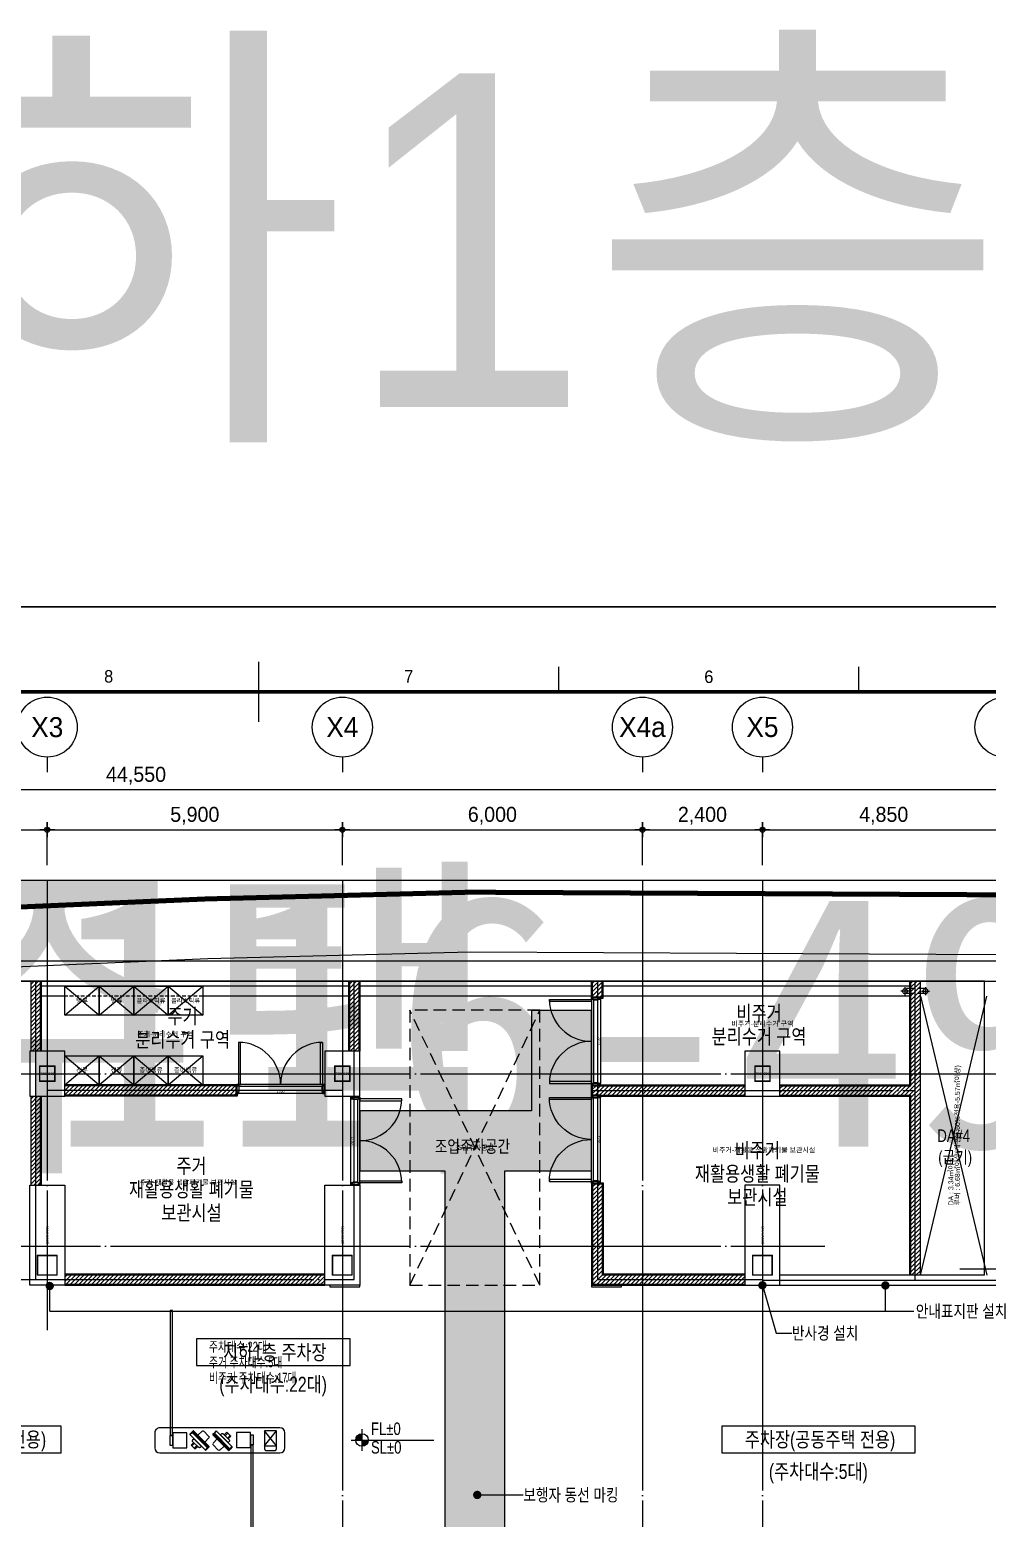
# Model space of a CAD drawing. Header units: millimetres. Extents: x 0 to 1390178, y 0 to 110113.
# Drawn here: x 373422 to 392567, y 41181 to 70935 of the extents above; entities that cross this region are included whole.
import ezdxf
from ezdxf.enums import TextEntityAlignment as Align
from ezdxf.xclip import XClip

# ---------------------------------------------------------------- set-up
doc = ezdxf.new("R2018")
doc.units = ezdxf.units.MM
doc.header["$LTSCALE"] = 100
doc.header["$XCLIPFRAME"] = 0
for name, pattern in [('X - 평면도$0$CEN', [62, 60, -1, 0, -1]), ('X - 평면도$0$DASHED', [0.75, 0.5, -0.25]), ('X - 평면도$0$HID2', [3.5, 2.5, -1]), ('X - 평면도$0$HIDDEN', [0.375, 0.25, -0.125]), ('X - 평면도$0$PHANTOM2', [50, 40, -2, 2, -2, 2, -2]), ('X - 평면도$0$xr-B2F$0$HID', [2.3, 1.5, -0.8])]:
    doc.linetypes.add(name, pattern=pattern)
doc.layers.get('DEFPOINTS').update_dxf_attribs({"color": 145})
for name, color, linetype in [('AA-MKXM', 7, 'Continuous'), ('AA-XXXX-DIMS', 7, 'Continuous'), ('AA-XXXX-TEXT', 3, 'Continuous'), ('DIM', 7, 'Continuous'), ('SYM', 7, 'Continuous'), ('X - SHEET$0$AA-BORD-FORM', 7, 'Continuous'), ('X - SHEET$0$AA-BORD-TEXT', 3, 'Continuous'), ('X - 평면도$0$! □-COL', 2, 'Continuous'), ('X - 평면도$0$0-구역계', 1, 'Continuous'), ('X - 평면도$0$A-CON', 2, 'Continuous'), ('X - 평면도$0$A-FIN', 8, 'Continuous'), ('X - 평면도$0$A-OPEN', 9, 'X - 평면도$0$CEN'), ('X - 평면도$0$AA-BORD-FORM', 7, 'Continuous'), ('X - 평면도$0$AA-CEXM-ARCH', 6, 'Continuous'), ('X - 평면도$0$AA-EL-PCN4', 4, 'Continuous'), ('X - 평면도$0$AA-EL-PCN6', 6, 'Continuous'), ('X - 평면도$0$AA-WAXM-BLOK', 3, 'Continuous'), ('X - 평면도$0$AA-WAXM-CONC', 2, 'Continuous'), ('X - 평면도$0$AA-XXXX-CNTL', 1, 'X - 평면도$0$CEN'), ('X - 평면도$0$AA-XXXX-PARK', 8, 'Continuous'), ('X - 평면도$0$AA-XXXX-PAT3', 8, 'Continuous'), ('X - 평면도$0$AA-XXXX-PATT', 8, 'Continuous'), ('X - 평면도$0$AA-XXXX-SYMB', 7, 'Continuous'), ('X - 평면도$0$DIM', 7, 'Continuous'), ('X - 평면도$0$TEX', 3, 'Continuous'), ('X - 평면도$0$xr-B2F$0$AA-XXXX-HIDL', 1, 'X - 평면도$0$xr-B2F$0$HID'), ('X - 평면도$0$xr-B7F$0$AA-FLXS-OTHR', 4, 'Continuous'), ('X - 평면도$0$벽배수판', 6, 'Continuous'), ('X - 평면도$0$트랜치', 8, 'Continuous')]:
    doc.layers.add(name, color=color, linetype=linetype)
doc.layers.add('X - 평면도$0$A-door', color=4, linetype='Continuous', lineweight=25)
doc.layers.add('X - 평면도$0$LAD-OUTLINE', color=7, linetype='Continuous', lineweight=20)
doc.layers.add('X - 평면도$0$A-GUIDE TEXT', color=67, linetype='Continuous', plot=False)
doc.layers.add('X - 평면도$0$DEFPOINT', color=163, linetype='Continuous', plot=False)
doc.styles.add('HAUD01', font='Dotum.ttf')
doc.styles.get("Standard").update_dxf_attribs({"font": 'Dotum.ttf'})
doc.styles.add('X - SHEET$0$HAUD01', font='Dotum.ttf')
doc.styles.add('X - 평면도$0$HAUD01', font='Dotum.ttf')
doc.styles.add('X - 평면도$0$STANDARD', font='Dotum.ttf')
doc.dimstyles.new('HAUD-100', dxfattribs={"dimscale": 100, "dimtxt": 3, "dimasz": 1, "dimexe": 0, "dimexo": 3, "dimgap": 1, "dimtad": 1, "dimdec": 0, "dimdsep": 46, "dimlunit": 6, "dimtxsty": 'HAUD01', "dimblk": 'DIMDOT', "dimcen": 2.5, "dimdle": 1.5, "dimclrd": 7, "dimclre": 7, "dimclrt": 3, "dimadec": 0, "dimazin": 0, "dimtfac": 1, "dimtdec": 0, "dimtix": 1, "dimtmove": 2, "dimatfit": 3, "dimfxl": 1, "dimtvp": 1, "dimtolj": 1, "dimtzin": 0, "dimarcsym": 0})

# ---------------------------------------------------------------- blocks, each defined once
blk = doc.blocks.new('X - SHEET$0$HAUDsheetV')
at = {"layer": 'X - SHEET$0$AA-BORD-FORM', "color": 2}
for p, q in [((421, 571), (421, 583)), ((481, 577), (481, 582)), ((541, 577), (541, 582))]:
    blk.add_line(p, q, dxfattribs=at)
at = {"layer": 'X - SHEET$0$AA-BORD-FORM', "color": 1}
blk.add_lwpolyline([(1, 0), (841, 0), (841, 594), (1, 594)], close=True, dxfattribs=at)
at = {"layer": 'X - SHEET$0$AA-BORD-FORM', "color": 2, "const_width": 0.682}
blk.add_lwpolyline([(21, 17), (21, 577), (821, 577), (821, 17)], close=True, dxfattribs=at)
at = {"layer": 'X - SHEET$0$AA-BORD-TEXT', "color": 7, "style": 'X - SHEET$0$HAUD01'}
for s, p in [('8', (391, 580.1)), ('7', (451, 580.1)), ('6', (511, 580.02))]:
    blk.add_text(s, height=2.5, dxfattribs=at).set_placement(p, align=Align.MIDDLE_CENTER)
at = {"layer": 'X - SHEET$0$AA-BORD-TEXT', "color": 3, "style": 'X - SHEET$0$HAUD01'}
for tag, p in [('PJCode', (786, 567.94)), ('작성자', (786.11, 194.82)), ('검토자', (786.11, 181.82)), ('최종검토자', (786.11, 168.82)), ('승인자', (786.11, 155.82)), ('일자', (786.83, 144.02)), ('개정번호', (812, 65.92))]:
    blk.add_attdef(tag, text='', height=3, dxfattribs=at).set_placement(p, align=Align.MIDDLE_CENTER)
at = {"layer": 'X - SHEET$0$AA-BORD-TEXT', "color": 3, "lineweight": 30, "flags": 104}
blk.add_attdef('PJTitle', text='', height=4, dxfattribs=at).set_placement((787.25, 536.62), align=Align.MIDDLE_CENTER)
blk = doc.blocks.new('X - SHEET')
ref = blk.add_blockref('X - SHEET$0$HAUDsheetV', (-100, 0), dxfattribs=dict(xscale=100, yscale=100, zscale=100))
lines = blk.add_mtext('중랑구 상봉동 116-49번지 일원 2030 청년주택 \\P신축공사', dxfattribs={"layer": 'X - SHEET$0$AA-BORD-TEXT', "color": 3, "insert": (78625, 53662), "char_height": 5056.52, "attachment_point": 1})
ref.add_attrib('PJTitle', '', (78625, 53662), dxfattribs={"flags": 104}).embed_mtext(lines)
blk = doc.blocks.new('DIMDOT')
at = {"layer": 'AA-XXXX-DIMS'}
for p, q in [((-1.5, 0), (1.5, 0)), ((0, -1.5), (0, 1.5))]:
    blk.add_line(p, q, dxfattribs=at)
for radius in [0.5, 0.25]:
    blk.add_circle((0, 0), radius, dxfattribs=at)
blk = doc.blocks.new('*D264')
at = {"color": 7, "lineweight": -2, "transparency": 16777216}
for p, q in [((-46117, 35787), (-46117, 37298)), ((-1667, 37298), (-46017, 37298)), ((-1567, 35787), (-1567, 37298))]:
    blk.add_line(p, q, dxfattribs=at)
at = {"layer": 'DEFPOINTS', "color": 0, "transparency": 16777216}
for p in [(-46117, 37298), (-46117, 35487, 0), (-1567, 35487, 0)]:
    blk.add_point(p, dxfattribs=at)
at = {"color": 7, "lineweight": -2, "transparency": 16777216, "xscale": 100, "yscale": 100, "zscale": 100, "rotation": 180}
blk.add_blockref('DIMDOT', (-46117, 37298), dxfattribs=at)
at = {"color": 7, "lineweight": -2, "transparency": 16777216, "xscale": 100, "yscale": 100, "zscale": 100}
blk.add_blockref('DIMDOT', (-1567, 37298), dxfattribs=at)
at = {"color": 3, "transparency": 16777216, "insert": (-23842, 37577), "char_height": 300, "attachment_point": 5, "style": 'HAUD01'}
blk.add_mtext('\\A1;44,550', dxfattribs=at)
blk = doc.blocks.new('*D265')
at = {"color": 7, "lineweight": -2, "transparency": 16777216}
for p, q in [((-33917, 35787), (-33917, 36498)), ((-33817, 36498), (-25717, 36498)), ((-25617, 35787), (-25617, 36498))]:
    blk.add_line(p, q, dxfattribs=at)
at = {"layer": 'DEFPOINTS', "color": 0, "transparency": 16777216}
for p in [(-25617, 36498), (-33917, 35487, 0), (-25617, 35487, 0)]:
    blk.add_point(p, dxfattribs=at)
at = {"color": 7, "lineweight": -2, "transparency": 16777216, "xscale": 100, "yscale": 100, "zscale": 100, "rotation": 180}
blk.add_blockref('DIMDOT', (-33917, 36498), dxfattribs=at)
at = {"color": 7, "lineweight": -2, "transparency": 16777216, "xscale": 100, "yscale": 100, "zscale": 100}
blk.add_blockref('DIMDOT', (-25617, 36498), dxfattribs=at)
at = {"color": 3, "transparency": 16777216, "insert": (-29767, 36777), "char_height": 300, "attachment_point": 5, "style": 'HAUD01'}
blk.add_mtext('\\A1;8,300', dxfattribs=at)
blk = doc.blocks.new('*D266')
at = {"color": 7, "lineweight": -2, "transparency": 16777216}
for p, q in [((-25617, 35787), (-25617, 36498)), ((-25517, 36498), (-19817, 36498)), ((-19717, 35787), (-19717, 36498))]:
    blk.add_line(p, q, dxfattribs=at)
at = {"layer": 'DEFPOINTS', "color": 0, "transparency": 16777216}
for p in [(-19717, 36498), (-25617, 35487, 0), (-19717, 35487, 0)]:
    blk.add_point(p, dxfattribs=at)
at = {"color": 7, "lineweight": -2, "transparency": 16777216, "xscale": 100, "yscale": 100, "zscale": 100, "rotation": 180}
blk.add_blockref('DIMDOT', (-25617, 36498), dxfattribs=at)
at = {"color": 7, "lineweight": -2, "transparency": 16777216, "xscale": 100, "yscale": 100, "zscale": 100}
blk.add_blockref('DIMDOT', (-19717, 36498), dxfattribs=at)
at = {"color": 3, "transparency": 16777216, "insert": (-22667, 36777), "char_height": 300, "attachment_point": 5, "style": 'HAUD01'}
blk.add_mtext('\\A1;5,900', dxfattribs=at)
blk = doc.blocks.new('*D267')
at = {"color": 7, "lineweight": -2, "transparency": 16777216}
for p, q in [((-19717, 35787), (-19717, 36498)), ((-19617, 36498), (-13817, 36498)), ((-13717, 35787), (-13717, 36498))]:
    blk.add_line(p, q, dxfattribs=at)
at = {"layer": 'DEFPOINTS', "color": 0, "transparency": 16777216}
for p in [(-13717, 36498), (-19717, 35487, 0), (-13717, 35487, 0)]:
    blk.add_point(p, dxfattribs=at)
at = {"color": 7, "lineweight": -2, "transparency": 16777216, "xscale": 100, "yscale": 100, "zscale": 100, "rotation": 180}
blk.add_blockref('DIMDOT', (-19717, 36498), dxfattribs=at)
at = {"color": 7, "lineweight": -2, "transparency": 16777216, "xscale": 100, "yscale": 100, "zscale": 100}
blk.add_blockref('DIMDOT', (-13717, 36498), dxfattribs=at)
at = {"color": 3, "transparency": 16777216, "insert": (-16717, 36777), "char_height": 300, "attachment_point": 5, "style": 'HAUD01'}
blk.add_mtext('\\A1;6,000', dxfattribs=at)
blk = doc.blocks.new('*D268')
at = {"color": 7, "lineweight": -2, "transparency": 16777216}
for p, q in [((-11317, 35787), (-11317, 36498)), ((-11217, 36498), (-6567, 36498)), ((-6467, 35787), (-6467, 36498))]:
    blk.add_line(p, q, dxfattribs=at)
at = {"layer": 'DEFPOINTS', "color": 0, "transparency": 16777216}
for p in [(-6467, 36498), (-11317, 35487, 0), (-6467, 35487, 0)]:
    blk.add_point(p, dxfattribs=at)
at = {"color": 7, "lineweight": -2, "transparency": 16777216, "xscale": 100, "yscale": 100, "zscale": 100, "rotation": 180}
blk.add_blockref('DIMDOT', (-11317, 36498), dxfattribs=at)
at = {"color": 7, "lineweight": -2, "transparency": 16777216, "xscale": 100, "yscale": 100, "zscale": 100}
blk.add_blockref('DIMDOT', (-6467, 36498), dxfattribs=at)
at = {"color": 3, "transparency": 16777216, "insert": (-8892, 36777), "char_height": 300, "attachment_point": 5, "style": 'HAUD01'}
blk.add_mtext('\\A1;4,850', dxfattribs=at)
blk = doc.blocks.new('*D301')
at = {"color": 7, "lineweight": -2, "transparency": 16777216}
for p, q in [((-13717, 35787), (-13717, 36498)), ((-13617, 36498), (-11417, 36498)), ((-11317, 35787), (-11317, 36498))]:
    blk.add_line(p, q, dxfattribs=at)
at = {"layer": 'DEFPOINTS', "color": 0, "transparency": 16777216}
for p in [(-11317, 36498), (-13717, 35487), (-11317, 35487)]:
    blk.add_point(p, dxfattribs=at)
at = {"color": 7, "lineweight": -2, "transparency": 16777216, "xscale": 100, "yscale": 100, "zscale": 100, "rotation": 180}
blk.add_blockref('DIMDOT', (-13717, 36498), dxfattribs=at)
at = {"color": 7, "lineweight": -2, "transparency": 16777216, "xscale": 100, "yscale": 100, "zscale": 100}
blk.add_blockref('DIMDOT', (-11317, 36498), dxfattribs=at)
at = {"color": 3, "transparency": 16777216, "insert": (-12517, 36777), "char_height": 300, "attachment_point": 5, "style": 'HAUD01'}
blk.add_mtext('\\A1;2,400', dxfattribs=at)
blk = doc.blocks.new('$0$C1E7A367F')
at = {"layer": 'SYM'}
h = blk.add_hatch(color=256, dxfattribs=at)
h.paths.add_polyline_path([(-800, 0), (0, 0), (0, 800, 0.4142136)])
h.paths.add_polyline_path([(0, 0), (0, -800, 0.4142136), (800, 0)])
for p, q in [((0, -1400), (0, 1400)), ((-1400, 0), (9181, 0))]:
    blk.add_line(p, q, dxfattribs=at)
blk.add_circle((0, 0), 800, dxfattribs=at)
blk = doc.blocks.new('X - 평면도$0$A$C131C07CB')
at = {"layer": 'X - 평면도$0$0-구역계', "color": 1, "linetype": 'X - 평면도$0$PHANTOM2', "const_width": 100, "flags": 128}
blk.add_lwpolyline([(50108, 50546), (32940, 50631), (27658, 50496), (20509, 50187), (2300, 48329), (1988, 39918), (1940, 31390), (1399, 24265), (272, 6596), (50, 108), (11256, 50), (11486, 6795), (29909, 7122), (29397, 12805), (50106, 15382)], close=True, dxfattribs=at)
at = {"layer": 'X - 평면도$0$DEFPOINT'}
for points in [[(50108, 50546), (32940, 50631), (27658, 50496), (20509, 50187), (2300, 48329), (1988, 39918), (1940, 31390), (1399, 24265), (272, 6596), (50, 108), (11256, 50), (11486, 6795), (29909, 7122), (29397, 12805), (50106, 15382)], [(48908, 49352), (32952, 49431), (27700, 49296), (20596, 48990), (3461, 47241), (3188, 39892), (3140, 31341), (2596, 24182), (1470, 6537), (1291, 1301), (10096, 1256), (10325, 7974), (28598, 8299), (28098, 13852), (48906, 16442)]]:
    blk.add_lwpolyline(points, close=True, dxfattribs=at)
blk = doc.blocks.new('X - 평면도$0$LPR')
at = {"layer": 'X - 평면도$0$AA-XXXX-SYMB'}
for p, q in [((684195, 31900), (684195, 31899)), ((684195, 31900), (684195, 31706)), ((684195, 31899), (684195, 31899)), ((684381, 31938), (684224, 31930)), ((684381, 31511), (684381, 32095)), ((684383, 32105), (684411, 32105)), ((684436, 32105), (684411, 32105)), ((684438, 32105), (684436, 32105)), ((684517, 32105), (684438, 32105)), ((684518, 32095), (684518, 31511)), ((684525, 31945), (684518, 31944)), ((684564, 31947), (684525, 31945)), ((684595, 31689), (684595, 31917)), ((684595, 31877), (684695, 31877)), ((684695, 31877), (684695, 31847)), ((684695, 31847), (684695, 31759)), ((684695, 31759), (684695, 31729)), ((684195, 31707), (684195, 31707)), ((684195, 31707), (684195, 31706)), ((684224, 31676), (684381, 31668)), ((684381, 31668), (684224, 31676)), ((684411, 31501), (684383, 31501)), ((684436, 31501), (684411, 31501)), ((684436, 31501), (684438, 31501)), ((684517, 31501), (684438, 31501)), ((684525, 31661), (684518, 31662)), ((684525, 31661), (684564, 31659)), ((684695, 31729), (684595, 31729))]:
    blk.add_line(p, q, dxfattribs=at)
at = {"layer": 'X - 평면도$0$AA-XXXX-SYMB', "color": 8}
for p, q in [((684437, 32095), (684412, 32095)), ((684412, 32095), (684412, 31511)), ((684437, 32095), (684437, 31511)), ((684438, 32095), (684437, 32095)), ((684438, 31511), (684438, 32095)), ((684518, 32095), (684439, 32095)), ((684439, 31511), (684439, 32095)), ((684525, 31945), (684525, 31661)), ((684695, 31847), (684595, 31847)), ((684595, 31759), (684695, 31759)), ((684437, 31511), (684412, 31511)), ((684438, 31511), (684437, 31511)), ((684518, 31511), (684439, 31511))]:
    blk.add_line(p, q, dxfattribs=at)
at = {"layer": 'X - 평면도$0$AA-XXXX-SYMB', "flags": 128}
for points in [[(684381, 32095), (684381, 32097), (684381, 32099), (684381, 32101), (684382, 32102), (684382, 32103), (684382, 32104), (684382, 32105), (684383, 32105)], [(684517, 32105), (684517, 32105), (684517, 32104), (684518, 32103), (684518, 32102), (684518, 32101), (684518, 32099), (684518, 32097), (684518, 32095)], [(684383, 31501), (684382, 31501), (684382, 31502), (684382, 31503), (684382, 31504), (684381, 31505), (684381, 31507), (684381, 31509), (684381, 31511)], [(684518, 31511), (684518, 31509), (684518, 31507), (684518, 31505), (684518, 31504), (684518, 31503), (684517, 31502), (684517, 31501), (684517, 31501)]]:
    blk.add_lwpolyline(points, dxfattribs=at)
at = {"layer": 'X - 평면도$0$AA-XXXX-SYMB', "color": 8, "flags": 128}
for points in [[(684411, 32105), (684411, 32105), (684411, 32104), (684412, 32103), (684412, 32102), (684412, 32101), (684412, 32099), (684412, 32097), (684412, 32095)], [(684436, 32105), (684436, 32105), (684436, 32104), (684436, 32103), (684437, 32102), (684437, 32101), (684437, 32099), (684437, 32097), (684437, 32095)], [(684439, 32095), (684439, 32097), (684439, 32099), (684439, 32101), (684439, 32102), (684438, 32103), (684438, 32104), (684438, 32105), (684438, 32105)], [(684412, 31511), (684412, 31509), (684412, 31507), (684412, 31505), (684412, 31504), (684412, 31503), (684411, 31502), (684411, 31501), (684411, 31501)], [(684437, 31511), (684437, 31509), (684437, 31507), (684437, 31505), (684437, 31504), (684436, 31503), (684436, 31502), (684436, 31501), (684436, 31501)], [(684438, 31501), (684438, 31501), (684438, 31502), (684438, 31503), (684439, 31504), (684439, 31505), (684439, 31507), (684439, 31509), (684439, 31511)]]:
    blk.add_lwpolyline(points, dxfattribs=at)
at = {"layer": 'X - 평면도$0$AA-XXXX-SYMB'}
for centre, start, end in [((684225, 31900), 92.7195, 180), ((684225, 31900), 112.0452, 179.8766), ((684565, 31917), 0, 92.7195), ((684225, 31706), 179.7847, 267.3066), ((684225, 31706), 180, 267.2805), ((684565, 31689), 267.2805, 0)]:
    blk.add_arc(centre, 30, start, end, dxfattribs=at)
blk = doc.blocks.new('X - 평면도$0$A$473316255947', base_point=(4556274, -1683201))
at = {"layer": 'X - 평면도$0$AA-CEXM-ARCH', "color": 6}
for p, q in [((4553775, -1682801), (4553775, -1683101)), ((4556275, -1682701), (4553875, -1682701)), ((4556375, -1683101), (4556375, -1682801)), ((4553875, -1683201), (4556275, -1683201))]:
    blk.add_line(p, q, dxfattribs=at)
for centre, start, end in [((4553875, -1682801), 90, 180), ((4556275, -1682801), 0, 90), ((4553875, -1683101), 180, 270), ((4556275, -1683101), 270, 0)]:
    blk.add_arc(centre, 100, start, end, dxfattribs=at)
at = {"layer": 'X - 평면도$0$AA-XXXX-SYMB', "color": 6}
for p, q in [((4553941, -1682840), (4554181, -1683140)), ((4554181, -1682840), (4553941, -1683140))]:
    blk.add_line(p, q, dxfattribs=at)
for points in [[(4554457, -1682860), (4554457, -1680360), (4554407, -1680360), (4554407, -1682860)], [(4553941, -1683140), (4554181, -1683140), (4554181, -1682840), (4553941, -1682840)], [(4554463, -1683053), (4554463, -1682860), (4554400, -1682860), (4554400, -1683053)], [(4554463, -1683106), (4554743, -1683106), (4554743, -1682806), (4554463, -1682806)], [(4556014, -1682804), (4555734, -1682804), (4555734, -1683104), (4556014, -1683104)], [(4556014, -1682858), (4556014, -1683050), (4556077, -1683050), (4556077, -1682858)], [(4556020, -1683050), (4556020, -1685550), (4556070, -1685550), (4556070, -1683050)]]:
    blk.add_lwpolyline(points, close=True, dxfattribs=at)
blk.add_lwpolyline([(4553941, -1683140), (4554181, -1683140), (4554181, -1682786, 0.414214), (4554144, -1682748), (4553979, -1682748, 0.414214), (4553941, -1682786)], format="xyb", close=True, dxfattribs=at)
at = {"layer": 'X - 평면도$0$AA-BORD-FORM', "color": 6, "yscale": 0.7499675014082722, "zscale": 0.7499675014082722}
for p, xscale, rotation in [((4934857, -1336841), -0.7499675014082725, 44.99999984923779), ((4175647, -2029051), -0.7499675014082732, 224.9999998492376)]:
    blk.add_blockref('X - 평면도$0$LPR', p, dxfattribs=dict(at, xscale=xscale, rotation=rotation))
blk = doc.blocks.new('X - 평면도$0$A$C35983a36')
at = {"layer": 'X - 평면도$0$A-CON', "rotation": 180}
blk.add_blockref('X - 평면도$0$A$473316255947', (101, 2841), dxfattribs=at)
blk = doc.blocks.new('X - 평면도$0$ㅁ-400X400X9X9')
at = {"layer": 'X - 평면도$0$! □-COL', "lineweight": 9, "flags": 128}
for points in [[(143814, 359875), (144214, 359875), (144214, 359884), (143814, 359884)], [(143814, 359493), (143823, 359493), (143823, 359875), (143814, 359875)], [(144214, 359493), (144205, 359493), (144205, 359875), (144214, 359875)], [(143814, 359493), (144214, 359493), (144214, 359484), (143814, 359484)]]:
    blk.add_lwpolyline(points, close=True, dxfattribs=at)
blk = doc.blocks.new('X - 평면도$0$ㅁ-310X310X9X9')
at = {"layer": 'X - 평면도$0$! □-COL', "lineweight": 9, "elevation": 0, "flags": 128}
for points in [[(295854, -66584), (296164, -66584), (296164, -66575), (295854, -66575)], [(295854, -66876), (295863, -66876), (295863, -66584), (295854, -66584)], [(296164, -66876), (296155, -66876), (296155, -66584), (296164, -66584)], [(295854, -66876), (296164, -66876), (296164, -66885), (295854, -66885)]]:
    blk.add_lwpolyline(points, close=True, dxfattribs=at)
blk = doc.blocks.new('X - 평면도$0$A$C74DE3231')
for name, p in [('X - 평면도$0$ㅁ-310X310X9X9', (-299776, 98451, 0)), ('X - 평면도$0$ㅁ-310X310X9X9', (-321626, 98351, 0)), ('X - 평면도$0$ㅁ-310X310X9X9', (-315726, 98351, 0)), ('X - 평면도$0$ㅁ-310X310X9X9', (-307326, 98351, 0)), ('X - 평면도$0$ㅁ-400X400X9X9', (-169632, -331893)), ('X - 평면도$0$ㅁ-400X400X9X9', (-163732, -331893)), ('X - 평면도$0$ㅁ-400X400X9X9', (-155332, -331893)), ('X - 평면도$0$ㅁ-400X400X9X9', (-148332, -331943))]:
    blk.add_blockref(name, p)
blk = doc.blocks.new('X - 평면도$0$xr-B7F$0$A$C7f86ec02')
at = {"layer": 'X - 평면도$0$xr-B7F$0$AA-FLXS-OTHR', "color": 1}
for p, q in [((0, 80), (160, 80)), ((80, 0), (80, 160))]:
    blk.add_line(p, q, dxfattribs=at)
at = {"layer": 'X - 평면도$0$xr-B7F$0$AA-FLXS-OTHR'}
blk.add_circle((80, 80), 50, dxfattribs=at)
blk = doc.blocks.new('X - 평면도$0$A$Cfb342870')
at = {"layer": 'X - 평면도$0$AA-WAXM-CONC'}
for p, q in [((-1167, 33871), (-26952, 33871)), ((-6877, 33471, -16), (-26933, 33471, -16)), ((-6877, 27591, -16), (-6877, 33471, -16)), ((-6877, 27591, -16), (-10967, 27591, -16)), ((-10967, 27391), (-5317, 27391))]:
    blk.add_line(p, q, dxfattribs=at)
blk = doc.blocks.new('X - 평면도$0$B4~1F_COL')
at = {"layer": 'X - 평면도$0$AA-WAXM-CONC'}
for p, q in [((-68628, -23827), (-69328, -23827)), ((-69328, -23827), (-69328, -24727)), ((-68628, -24727), (-68628, -23827)), ((-62728, -23827), (-63428, -23827)), ((-63428, -23827), (-63428, -24727)), ((-62728, -24727), (-62728, -23827)), ((-54328, -23827), (-55028, -23827)), ((-55028, -23827), (-55028, -24727)), ((-54328, -24727), (-54328, -23827)), ((-69328, -24727), (-68628, -24727)), ((-63428, -24727), (-62728, -24727)), ((-55028, -24727), (-54328, -24727))]:
    blk.add_line(p, q, dxfattribs=at)
for points in [[(-69328, -28507), (-69328, -26507), (-68628, -26507), (-68628, -28507)], [(-63428, -28507), (-63428, -26507), (-62728, -26507), (-62728, -28507)], [(-54328, -28507), (-54328, -26507), (-55028, -26507), (-55028, -28507)]]:
    blk.add_lwpolyline(points, close=True, dxfattribs=at)
at = {"layer": 'X - 평면도$0$DEFPOINT', "style": 'X - 평면도$0$STANDARD'}
for p in [(-68978, -24277), (-63079, -24276), (-54678, -24277)]:
    blk.add_text('(700X900)', height=50, dxfattribs=at).set_placement(p, align=Align.MIDDLE_CENTER)
for p in [(-68978, -27507), (-63078, -27507), (-54678, -27507)]:
    blk.add_text('(2000X700)', height=50, rotation=90, dxfattribs=at).set_placement(p, align=Align.MIDDLE_CENTER)
blk = doc.blocks.new('X - 평면도$0$A$C9949ff83')
at = {"layer": 'DEFPOINTS'}
for points in [[(0, 59400), (84000, 59400), (84000, 0), (0, 0)], [(2000, 1700), (75000, 1700), (75000, 57700), (2000, 57700)]]:
    blk.add_lwpolyline(points, close=True, dxfattribs=at)
blk = doc.blocks.new('X - 평면도$0$A$Cc442e12e')
at = {"layer": 'X - 평면도$0$A-door', "color": 9}
for p, q in [((1680, 0), (0, 0)), ((1680, -180), (0, -180)), ((1670, -40), (10, -40))]:
    blk.add_line(p, q, dxfattribs=at)
at = {"layer": 'X - 평면도$0$A-door'}
for points in [[(40, 840), (0, 840), (0, 0), (40, 0)], [(1640, 840), (1680, 840), (1680, 0), (1640, 0)], [(-33.4, -30), (-33.4, -1.6), (-1.6, -1.6), (-1.6, -41.6), (8.4, -41.6), (8.4, -138.4), (-1.6, -138.4), (-1.6, -178.4), (-33.4, -178.4), (-33.4, -150), (-35, -150), (-35, -180), (0, -180), (0, -140), (10, -140), (10, -40), (0, -40), (0, 0), (-35, 0), (-35, -30)], [(1713.4, -30), (1713.4, -1.6), (1681.6, -1.6), (1681.6, -41.6), (1671.6, -41.6), (1671.6, -138.4), (1681.6, -138.4), (1681.6, -178.4), (1713.4, -178.4), (1713.4, -150), (1715, -150), (1715, -180), (1680, -180), (1680, -140), (1670, -140), (1670, -40), (1680, -40), (1680, 0), (1715, 0), (1715, -30)]]:
    blk.add_lwpolyline(points, close=True, dxfattribs=at)
at = {"layer": 'X - 평면도$0$A-door', "color": 8}
for points in [[(-1.6, -1.6), (-33.4, -1.6), (-33.4, -178.4), (-1.6, -178.4), (-1.6, -176.8), (-31.8, -176.8), (-31.8, -3.2), (-1.6, -3.2)], [(1681.6, -1.6), (1713.4, -1.6), (1713.4, -178.4), (1681.6, -178.4), (1681.6, -176.8), (1711.8, -176.8), (1711.8, -3.2), (1681.6, -3.2)]]:
    blk.add_lwpolyline(points, close=True, dxfattribs=at)
at = {"layer": 'X - 평면도$0$A-door', "color": 1}
for centre, start, end in [((0, 0), 0, 90), ((1680, 0), 90, 180)]:
    blk.add_arc(centre, 840, start, end, dxfattribs=at)
at = {"layer": 'X - 평면도$0$A-GUIDE TEXT'}
for p, q in [((-45, -175), (-45, -5)), ((1725, -175), (1725, -5))]:
    blk.add_line(p, q, dxfattribs=at)
at = {"layer": 'X - 평면도$0$DEFPOINT', "style": 'X - 평면도$0$HAUD01'}
blk.add_text('1750', height=50, dxfattribs=at).set_placement((840, -180), align=Align.BOTTOM_CENTER)
blk = doc.blocks.new('X - 평면도', base_point=(-475.4, -286.7))
at = {"layer": 'X - 평면도$0$AA-XXXX-PARK'}
h = blk.add_hatch(dxfattribs=at)
h.set_pattern_fill('HONEY,_O', color=256, scale=30)
h.set_pattern_definition([(0, (0, 0), (142.875, 82.4889), [95.25, -190.5]), (120, (0, 0), (-142.874983, 82.48893), [95.25, -190.5]), (60, (0, 0), (1.7e-05, 164.97783), [-190.5, 95.25])])
edge = h.paths.add_edge_path()
edge.add_line((569820.8, 46253.1), (569820.8, 44953.1))
edge.add_line((569820.8, 44953.1), (574622, 44953.1))
edge.add_line((574622, 44953.1), (574622, 55593.1))
edge.add_line((574622, 55593.1), (570172, 55593.1))
edge.add_line((570172, 55593.1), (570172, 62883.1))
edge.add_line((570172, 62883.1), (571907, 62883.1))
edge.add_line((571907, 62883.1), (571907, 66088.1))
edge.add_line((571907, 66088.1), (570707, 66088.1))
edge.add_line((570707, 66088.1), (570707, 64083.1))
edge.add_line((570707, 64083.1), (567272, 64083.1))
edge.add_line((567272, 64083.1), (567272, 62883.1))
edge.add_line((567272, 62883.1), (568972, 62883.1))
edge.add_line((568972, 62883.1), (568972, 54393.1))
edge.add_line((568972, 54393.1), (573422, 54393.1))
edge.add_line((573422, 54393.1), (573422, 46153.1))
edge.add_line((573422, 46153.1), (571722, 46153.1))
edge.add_line((571722, 46153.1), (571722, 46253.1))
edge.add_line((571722, 46253.1), (569820.8, 46253.1))
at = {"layer": 'X - 평면도$0$AA-XXXX-PATT'}
h = blk.add_hatch(dxfattribs=at)
h.set_pattern_fill('_USER', color=256, scale=60, angle=45, style=0, pattern_type=0)
h.set_pattern_definition([(45, (0, 0), (-42.426407, 42.426407), [])])
h.paths.add_polyline_path([(567062, 66673.1), (567062, 65273.1), (567252, 65273.1), (567252, 66673.1)])
h.paths.add_polyline_path([(560692, 65273.1), (560882, 65273.1), (560882, 66673.1), (560692, 66673.1)])
h.paths.add_polyline_path([(566572, 60803.1), (561372, 60803.1), (561372, 60613.1), (566572, 60613.1)])
h.paths.add_polyline_path([(561372, 64583.1), (561372, 64393.1), (564802, 64393.1), (564802, 64583.1)])
h.paths.add_polyline_path([(560882, 62593.1), (560882, 64373.1), (560692, 64373.1), (560692, 62593.1)])
h = blk.add_hatch(dxfattribs=at)
h.set_pattern_fill('_USER', color=256, scale=60, angle=45, style=0, pattern_type=0)
h.set_pattern_definition([(45, (-126000, 0), (-42.426407, 42.426407), [])])
h.paths.add_polyline_path([(578292, 60793.1), (578482, 60793.1), (578482, 66673.1), (578292, 66673.1)])
h.paths.add_polyline_path([(585072, 61093.1), (585072, 61293.1), (583322, 61293.1), (583322, 61093.1)])
h.paths.add_polyline_path([(571927, 66353.1), (572117, 66353.1), (572117, 66673.1), (571927, 66673.1)])
h.paths.add_polyline_path([(572117, 62623.1), (571927, 62623.1), (571927, 60613.1), (574972, 60613.1), (574972, 60803.1), (572117, 60803.1)])
h.paths.add_polyline_path([(574972, 64393.1), (574972, 64583.1), (571927, 64583.1), (571927, 64393.1)])
h.paths.add_polyline_path([(575672, 64583.1), (575672, 64393.1), (578292, 64393.1), (578292, 64583.1)])
at = {"layer": 'DEFPOINTS'}
blk.add_lwpolyline([(531286.2, 68689.6), (592213.6, 68689.6), (592213.6, 19243.1), (531286.2, 19243.1)], close=True, dxfattribs=at)
at = {"layer": 'X - 평면도$0$A-FIN'}
for p, q in [((560902, 66673.1), (560902, 65273.1)), ((567042, 66673.1), (567042, 65273.1)), ((567272, 66673.1), (567272, 65273.1)), ((571907, 66343.1), (571907, 66673.1)), ((572137, 66333.1), (572137, 66673.1)), ((578272, 64603.1), (578272, 66673.1)), ((572082, 66333.1), (572137, 66333.1)), ((564812, 64603.1), (561372, 64603.1)), ((571907, 64383.1), (571907, 64593.1)), ((572082, 64603.1), (574972, 64603.1)), ((575672, 64603.1), (578272, 64603.1)), ((560902, 64373.1), (560902, 62593.1)), ((564822, 64373.1), (561372, 64373.1)), ((564822, 64428.1), (564822, 64373.1)), ((572082, 64373.1), (574972, 64373.1)), ((575672, 64373.1), (578272, 64373.1)), ((578272, 60793.1), (578272, 64373.1)), ((571907, 62633.1), (571907, 60593.1)), ((572082, 62643.1), (572137, 62643.1)), ((572137, 62643.1), (572137, 60823.1)), ((561372, 60823.1), (566572, 60823.1)), ((572137, 60823.1), (574972, 60823.1)), ((561372, 60593.1), (566572, 60593.1)), ((571907, 60593.1), (574972, 60593.1))]:
    blk.add_line(p, q, dxfattribs=at)
at = {"layer": 'X - 평면도$0$A-OPEN'}
for p, q in [((578482, 66373.1), (579812, 60793.1)), ((578482, 60793.1), (579812, 66373.1))]:
    blk.add_line(p, q, dxfattribs=at)
at = {"layer": 'X - 평면도$0$AA-EL-PCN4'}
for points in [[(566672, 60563.1), (567272, 60563.1), (567272, 60593.1), (566672, 60593.1)], [(571907, 60563.1), (572507, 60563.1), (572507, 60593.1), (571907, 60593.1)]]:
    blk.add_lwpolyline(points, close=True, dxfattribs=at)
at = {"layer": 'X - 평면도$0$AA-EL-PCN6', "linetype": 'X - 평면도$0$HID2', "ltscale": 80}
for p, q in [((561372, 66573.1), (562062, 65993.1)), ((561372, 65993.1), (562062, 66573.1)), ((562062, 65993.1), (562752, 66573.1)), ((562062, 66573.1), (562752, 65993.1)), ((562752, 66573.1), (563442, 65993.1)), ((562752, 65993.1), (563442, 66573.1)), ((563442, 65993.1), (564132, 66573.1)), ((563442, 66573.1), (564132, 65993.1)), ((561372, 65183.1), (562062, 64603.1)), ((561372, 64603.1), (562062, 65183.1)), ((562062, 64603.1), (562752, 65183.1)), ((562062, 65183.1), (562752, 64603.1)), ((562752, 65183.1), (563442, 64603.1)), ((562752, 64603.1), (563442, 65183.1)), ((563442, 64603.1), (564132, 65183.1)), ((563442, 65183.1), (564132, 64603.1))]:
    blk.add_line(p, q, dxfattribs=at)
for points in [[(561372, 66573.1), (562062, 66573.1), (562062, 65993.1), (561372, 65993.1)], [(562062, 66573.1), (562752, 66573.1), (562752, 65993.1), (562062, 65993.1)], [(562752, 66573.1), (563442, 66573.1), (563442, 65993.1), (562752, 65993.1)], [(563442, 66573.1), (564132, 66573.1), (564132, 65993.1), (563442, 65993.1)], [(561372, 65183.1), (562062, 65183.1), (562062, 64603.1), (561372, 64603.1)], [(562062, 65183.1), (562752, 65183.1), (562752, 64603.1), (562062, 64603.1)], [(562752, 65183.1), (563442, 65183.1), (563442, 64603.1), (562752, 64603.1)], [(563442, 65183.1), (564132, 65183.1), (564132, 64603.1), (563442, 64603.1)]]:
    blk.add_lwpolyline(points, close=True, dxfattribs=at)
at = {"layer": 'X - 평면도$0$AA-WAXM-BLOK'}
for p, q in [((560692, 66673.1), (560692, 65273.1)), ((560882, 66673.1), (560882, 65273.1)), ((567062, 66673.1), (567062, 65273.1)), ((567252, 66673.1), (567252, 65273.1)), ((571927, 66353.1), (571927, 66673.1)), ((572117, 66353.1), (572117, 66673.1)), ((578292, 64583.1), (578292, 66673.1)), ((578482, 60793.1), (578482, 66673.1)), ((571927, 66353.1), (572117, 66353.1)), ((564802, 64583.1), (561372, 64583.1)), ((564802, 64583.1), (564802, 64393.1)), ((571927, 64393.1), (571927, 64583.1)), ((571927, 64583.1), (574972, 64583.1)), ((575672, 64583.1), (578292, 64583.1)), ((560692, 64373.1), (560692, 62593.1)), ((560882, 64373.1), (560882, 62593.1)), ((564802, 64393.1), (561372, 64393.1)), ((571927, 64393.1), (574972, 64393.1)), ((575672, 64393.1), (578292, 64393.1)), ((578292, 60793.1), (578292, 64393.1)), ((571927, 62623.1), (572117, 62623.1)), ((571927, 62623.1), (571927, 60613.1)), ((572117, 62623.1), (572117, 60803.1)), ((561372, 60803.1), (566572, 60803.1)), ((572117, 60803.1), (574972, 60803.1)), ((561372, 60613.1), (566572, 60613.1)), ((571927, 60613.1), (574972, 60613.1))]:
    blk.add_line(p, q, dxfattribs=at)
at = {"layer": 'X - 평면도$0$AA-XXXX-CNTL'}
for p, q in [((561022, 68689.6), (561022, 59693.1)), ((566922, 68689.6), (566922, 19243.1)), ((572922, 68689.6), (572922, 42623.1)), ((575322, 68689.6), (575322, 19243.1)), ((531286.2, 66673.1), (592213.6, 66673.1)), ((559720.7, 66673.1), (585072, 66673.1)), ((560787, 66673.1), (560787, 60708.1)), ((567157, 60708.1), (567157, 66673.1)), ((572022, 66673.1), (572022, 60708.1)), ((578377, 60693.1), (578377, 66673.1)), ((531286.2, 64823.1), (592213.6, 64823.1)), ((566922, 64488.1), (561022, 64488.1)), ((571927, 64488.1), (578377, 64488.1)), ((531286.2, 61373.1), (576572, 61373.1)), ((560350, 60708.1), (567157, 60708.1)), ((572022, 60708.1), (575322, 60708.1)), ((579272, 60923.1), (592213.6, 60923.1)), ((575322, 60693.1), (585072, 60693.1))]:
    blk.add_line(p, q, dxfattribs=at)
at = {"layer": 'X - 평면도$0$AA-XXXX-PARK', "linetype": 'X - 평면도$0$DASHED', "ltscale": 5}
for p, q in [((570872, 60593.1), (568272, 66093.1)), ((568272, 60593.1), (570872, 66093.1))]:
    blk.add_line(p, q, dxfattribs=at)
at = {"layer": 'X - 평면도$0$AA-XXXX-PARK'}
blk.add_lwpolyline([(569820.8, 46253.1), (569820.8, 44953.1), (574622, 44953.1), (574622, 55593.1), (570172, 55593.1), (570172, 62883.1), (571907, 62883.1), (571907, 66088.1), (570707, 66088.1), (570707, 64083.1), (567272, 64083.1), (567272, 62883.1), (568972, 62883.1), (568972, 54393.1), (573422, 54393.1), (573422, 46153.1), (571722, 46153.1), (571722, 46253.1), (569820.8, 46253.1)], dxfattribs=at)
at = {"layer": 'X - 평면도$0$AA-XXXX-PARK', "linetype": 'X - 평면도$0$DASHED', "ltscale": 5}
blk.add_lwpolyline([(568272, 60593.1), (570872, 60593.1), (570872, 66093.1), (568272, 66093.1)], close=True, dxfattribs=at)
at = {"layer": 'X - 평면도$0$AA-XXXX-PAT3', "linetype": 'X - 평면도$0$HIDDEN', "ltscale": 3}
blk.add_line((564132, 66373.1), (561372, 66373.1), dxfattribs=at)
at = {"layer": 'X - 평면도$0$xr-B2F$0$AA-XXXX-HIDL'}
for p, q in [((578582, 66523.1), (578172, 66523.1)), ((578582, 66423.1), (578172, 66423.1))]:
    blk.add_line(p, q, dxfattribs=at)
at = {"layer": 'X - 평면도$0$벽배수판'}
for p, q in [((567042, 66573.1), (560902, 66573.1)), ((571907, 66573.1), (567272, 66573.1)), ((578272, 66573.1), (572137, 66573.1))]:
    blk.add_line(p, q, dxfattribs=at)
at = {"layer": 'X - 평면도$0$트랜치'}
for p, q in [((561372, 66373.1), (560902, 66373.1)), ((567042, 66373.1), (564132, 66373.1)), ((571907, 66373.1), (567272, 66373.1)), ((578272, 66373.1), (572137, 66373.1))]:
    blk.add_line(p, q, dxfattribs=at)
for name, p in [('X - 평면도$0$A$C9949ff83', (523249.9, 14755.9)), ('X - 평면도$0$A$Cfb342870', (586639.2, 33202.2)), ('X - 평면도$0$B4~1F_COL', (630000, 89100)), ('X - 평면도$0$A$C74DE3231', (586639.2, 33202.2))]:
    blk.add_blockref(name, p)
at = {"rotation": 180}
blk.add_blockref('X - 평면도$0$xr-B7F$0$A$C7f86ec02', (578252, 66553.1), dxfattribs=at)
at = {"xscale": -1, "rotation": 180}
blk.add_blockref('X - 평면도$0$xr-B7F$0$A$C7f86ec02', (578502, 66553.1), dxfattribs=at)
at = {"layer": 'DEFPOINTS'}
blk.add_blockref('X - 평면도$0$A$C131C07CB', (536532.9, 17819.8), dxfattribs=at)
at = {"layer": 'X - 평면도$0$DIM'}
blk.add_blockref('X - 평면도$0$A$C35983a36', (563172, 54902.1), dxfattribs=at)
at = {"layer": 'X - 평면도$0$LAD-OUTLINE'}
for p, rotation in [((571902, 64628.1), 90), ((567272, 64323.1), 270)]:
    blk.add_blockref('X - 평면도$0$A$Cc442e12e', p, dxfattribs=dict(at, rotation=rotation))
blk.add_blockref('X - 평면도$0$A$Cc442e12e', (564847, 64608.1), dxfattribs=at)
at = {"layer": 'X - 평면도$0$LAD-OUTLINE', "xscale": -1, "rotation": 90}
blk.add_blockref('X - 평면도$0$A$Cc442e12e', (571902, 64348.1), dxfattribs=at)
at = {"layer": 'X - 평면도$0$DEFPOINT', "style": 'X - 평면도$0$HAUD01'}
for s, p in [('비주거-분리수거 구역', (575322, 65823.3)), ('주거-분리수거 구역', (563379.6, 65610.7)), ('조업주차공간', (569572, 63343.1)), ('비주거-재활용 생활폐기물 보관시설', (575352.6, 63297.4)), ('주거-재활용 생활폐기물 보관시설', (563838.8, 62655.2))]:
    blk.add_text(s, height=100, dxfattribs=at).set_placement(p, align=Align.MIDDLE_CENTER)
for s, p in [('루버 : 6.68㎡이상(개구율:60%%%적용-5.57㎡이상)', (579220.2, 62190.2)), ('DA : 3.34㎡이상', (579090.3, 62190.2))]:
    blk.add_text(s, height=100, rotation=90, dxfattribs=at).set_placement(p, align=Align.MIDDLE_LEFT)
at = {"layer": 'X - 평면도$0$DEFPOINT', "style": 'X - 평면도$0$HAUD01', "width": 0.7}
for s, p in [('주차대수:22대', (564255.4, 59365.3)), ('주거 주차대수:5대', (564255.4, 59054.7)), ('비주거 주차대수:17대', (564255.4, 58744.1))]:
    blk.add_text(s, height=200, dxfattribs=at).set_placement(p, align=Align.MIDDLE_LEFT)
at = {"layer": 'X - 평면도$0$TEX', "style": 'X - 평면도$0$HAUD01'}
for s, p in [('병류', (561717, 66283.1)), ('병류', (562407, 66283.1)), ('플라스틱류', (563097, 66283.1)), ('플라스틱류', (563787, 66283.1)), ('캔류', (561717, 64893.1)), ('캔류', (562407, 64893.1)), ('종이팩류', (563097, 64893.1)), ('종이팩류', (563787, 64893.1))]:
    blk.add_text(s, height=90, dxfattribs=at).set_placement(p, align=Align.MIDDLE_CENTER)
blk = doc.blocks.new('저층부 치수')
at = {"layer": 'DIM'}
for p, q in [((-25617.2, 37948.3, 0), (-25617.2, 37648.3, 0)), ((-19717.2, 37948.3, 0), (-19717.2, 37648.3, 0)), ((-13717.2, 37948.3, 0), (-13717.2, 37648.3, 0)), ((-11317.2, 37948.3, 0), (-11317.2, 37648.3, 0))]:
    blk.add_line(p, q, dxfattribs=at)
for centre in [(-25617.2, 38548.3, 0), (-19717.2, 38548.3, 0), (-13717.2, 38548.3, 0), (-11317.2, 38548.3, 0), (-6467.2, 38548.3, 0)]:
    blk.add_circle(centre, 600, dxfattribs=at)
at = {"layer": 'DIM', "style": 'HAUD01'}
for s, p in [('X3', (-25617.2, 38548.3, 0)), ('X4', (-19717.2, 38548.3, 0)), ('X4a', (-13717.2, 38548.3, 0)), ('X5', (-11317.2, 38548.3, 0))]:
    blk.add_text(s, height=400, dxfattribs=at).set_placement(p, align=Align.MIDDLE)
dim = blk.add_linear_dim(base=(-46117.2, 37298.3, 0), p1=(-1567.2, 35487.4), p2=(-46117.2, 35487.4), dimstyle='HAUD-100')
dim.commit()
dim.dimension.update_dxf_attribs({"geometry": '*D264', "text_midpoint": (-23842.2, 37577.4, 0)})
for base, p1, p2, picture, middle in [((-25617.2, 36498.3, 0), (-33917.2, 35487.4), (-25617.2, 35487.4), '*D265', (-29767.2, 36777.4, 0)), ((-19717.2, 36498.3, 0), (-25617.2, 35487.4), (-19717.2, 35487.4), '*D266', (-22667.2, 36777.4, 0)), ((-13717.2, 36498.3, 0), (-19717.2, 35487.4), (-13717.2, 35487.4), '*D267', (-16717.2, 36777.4, 0)), ((-6467.2, 36498.3, 0), (-11317.2, 35487.4), (-6467.2, 35487.4), '*D268', (-8892.2, 36777.4, 0))]:
    dim = blk.add_linear_dim(base=base, p1=p1, p2=p2, angle=180, dimstyle='HAUD-100')
    dim.commit()
    dim.dimension.update_dxf_attribs({"geometry": picture, "text_midpoint": middle})
dim = blk.add_aligned_dim(p1=(-13717.2, 35487.4), p2=(-11317.2, 35487.4), distance=1010.9, dimstyle='HAUD-100')
dim.commit()
dim.dimension.update_dxf_attribs({"geometry": '*D301', "text_midpoint": (-12517.2, 36777.4)})

msp = doc.modelspace()

# ---------------------------------------------------------------- block references
ref = msp.add_blockref('X - 평면도', (-187725.3, -15042.6))
XClip(ref).set_block_clipping_path([(523249.9173510034, 14755.918452476), (607249.9173510034, 74155.918452476)])

# ---------------------------------------------------------------- texts
at = {"layer": 'AA-MKXM', "style": 'HAUD01'}
msp.add_text('지하1층', height=6666.67, dxfattribs=at).set_placement((378000, 66730), align=Align.MIDDLE_CENTER)

# ---------------------------------------------------------------- next in the draw order: linework, layer by layer
at = {"layer": 'SYM'}
for p, q in [((373821.2, 45318.1), (373821.2, 45823.2)), ((388072.1, 45837.2), (388347.4, 44879.8)), ((390531.1, 45318.1), (390531.1, 45834.2)), ((373821.2, 45318.1), (391096.1, 45318.1)), ((388347.4, 44879.8), (388661.8, 44879.8)), ((382328.2, 41646.1), (383290.9, 41646.1))]:
    msp.add_line(p, q, dxfattribs=at)
at = {"layer": 'SYM', "const_width": 83.2}
for points in [[(373821.2, 45781.4, 1), (373821.2, 45864.9, 1)], [(388072.1, 45795.5, 1), (388072.1, 45878.9, 1)], [(390531.1, 45792.4, 1), (390531.1, 45875.9, 1)], [(382369.9, 41604.4, 1), (382369.9, 41687.8, 1)]]:
    msp.add_lwpolyline(points, format="xyb", close=True, dxfattribs=at)
at = {"layer": 'SYM'}
for points in [[(379825.6, 44763.8), (376758.9, 44763.8), (376758.9, 44230.5), (379825.6, 44230.5)], [(374048.4, 43021.6), (369781.7, 43021.6), (369781.7, 42488.3), (374048.4, 42488.3)], [(391127.5, 43021.6), (387260.8, 43021.6), (387260.8, 42488.3), (391127.5, 42488.3)]]:
    msp.add_lwpolyline(points, close=True, dxfattribs=at)

# ---------------------------------------------------------------- next in the draw order: block references
for name, p in [('X - SHEET', (168000, 0)), ('X - SHEET', (252000, 0)), ('X - SHEET', (336000, 0)), ('저층부 치수', (399389.3, 18446.3))]:
    msp.add_blockref(name, p)
at = {"layer": 'SYM', "xscale": 0.1562499997671693, "yscale": 0.1562499997671693, "zscale": 0.1562499997671693}
msp.add_blockref('$0$C1E7A367F', (380066.2, 42744.4), dxfattribs=at)

# ---------------------------------------------------------------- next in the draw order: texts
at = {"layer": 'AA-XXXX-TEXT', "style": 'HAUD01', "width": 0.8}
for s, height, p in [('주거', 300, (376479.4, 51215.6)), ('비주거', 300, (388004.6, 51277.2)), ('분리수거 구역', 300, (376479.4, 50748.9)), ('분리수거 구역', 300, (388004.6, 50810.5)), ('DA#4', 250, (391897.1, 48827.2)), ('조업주차공간', 250, (382274.2, 48613.3)), ('비주거', 300, (387970.4, 48534)), ('(급기)', 250, (391925.8, 48399.4)), ('주거', 300, (376655.4, 48221)), ('재활용생활 폐기물', 300, (387970.4, 48067.3)), ('재활용생활 폐기물', 300, (376655.4, 47754.3)), ('보관시설', 300, (387970.4, 47600.6)), ('보관시설', 300, (376655.4, 47287.6)), ('지하1층 주차장', 300, (378322.5, 44497.1)), ('(주차대수:22대)', 300, (378287.8, 43858)), ('주차장(근린생활시설 전용)', 300, (371945.3, 42754.9)), ('주차장(공동주택 전용)', 300, (389224.4, 42754.9)), ('(주차대수:5대)', 300, (389189.7, 42115.8))]:
    msp.add_text(s, height=height, dxfattribs=at).set_placement(p, align=Align.MIDDLE_CENTER)
for s, p in [('안내표지판 설치', (391139.1, 45318.1)), ('반사경 설치', (388661.8, 44879.8)), ('보행자 동선 마킹', (383290.9, 41646.1))]:
    msp.add_text(s, height=250, dxfattribs=at).set_placement(p, align=Align.MIDDLE_LEFT)
for s, p in [('FL±0', (380245.4, 42769.4)), ('SL±0', (380245.4, 42397))]:
    msp.add_text(s, height=250, dxfattribs=at).set_placement(p, align=Align.BOTTOM_LEFT)

doc.saveas('drawing.dxf')
